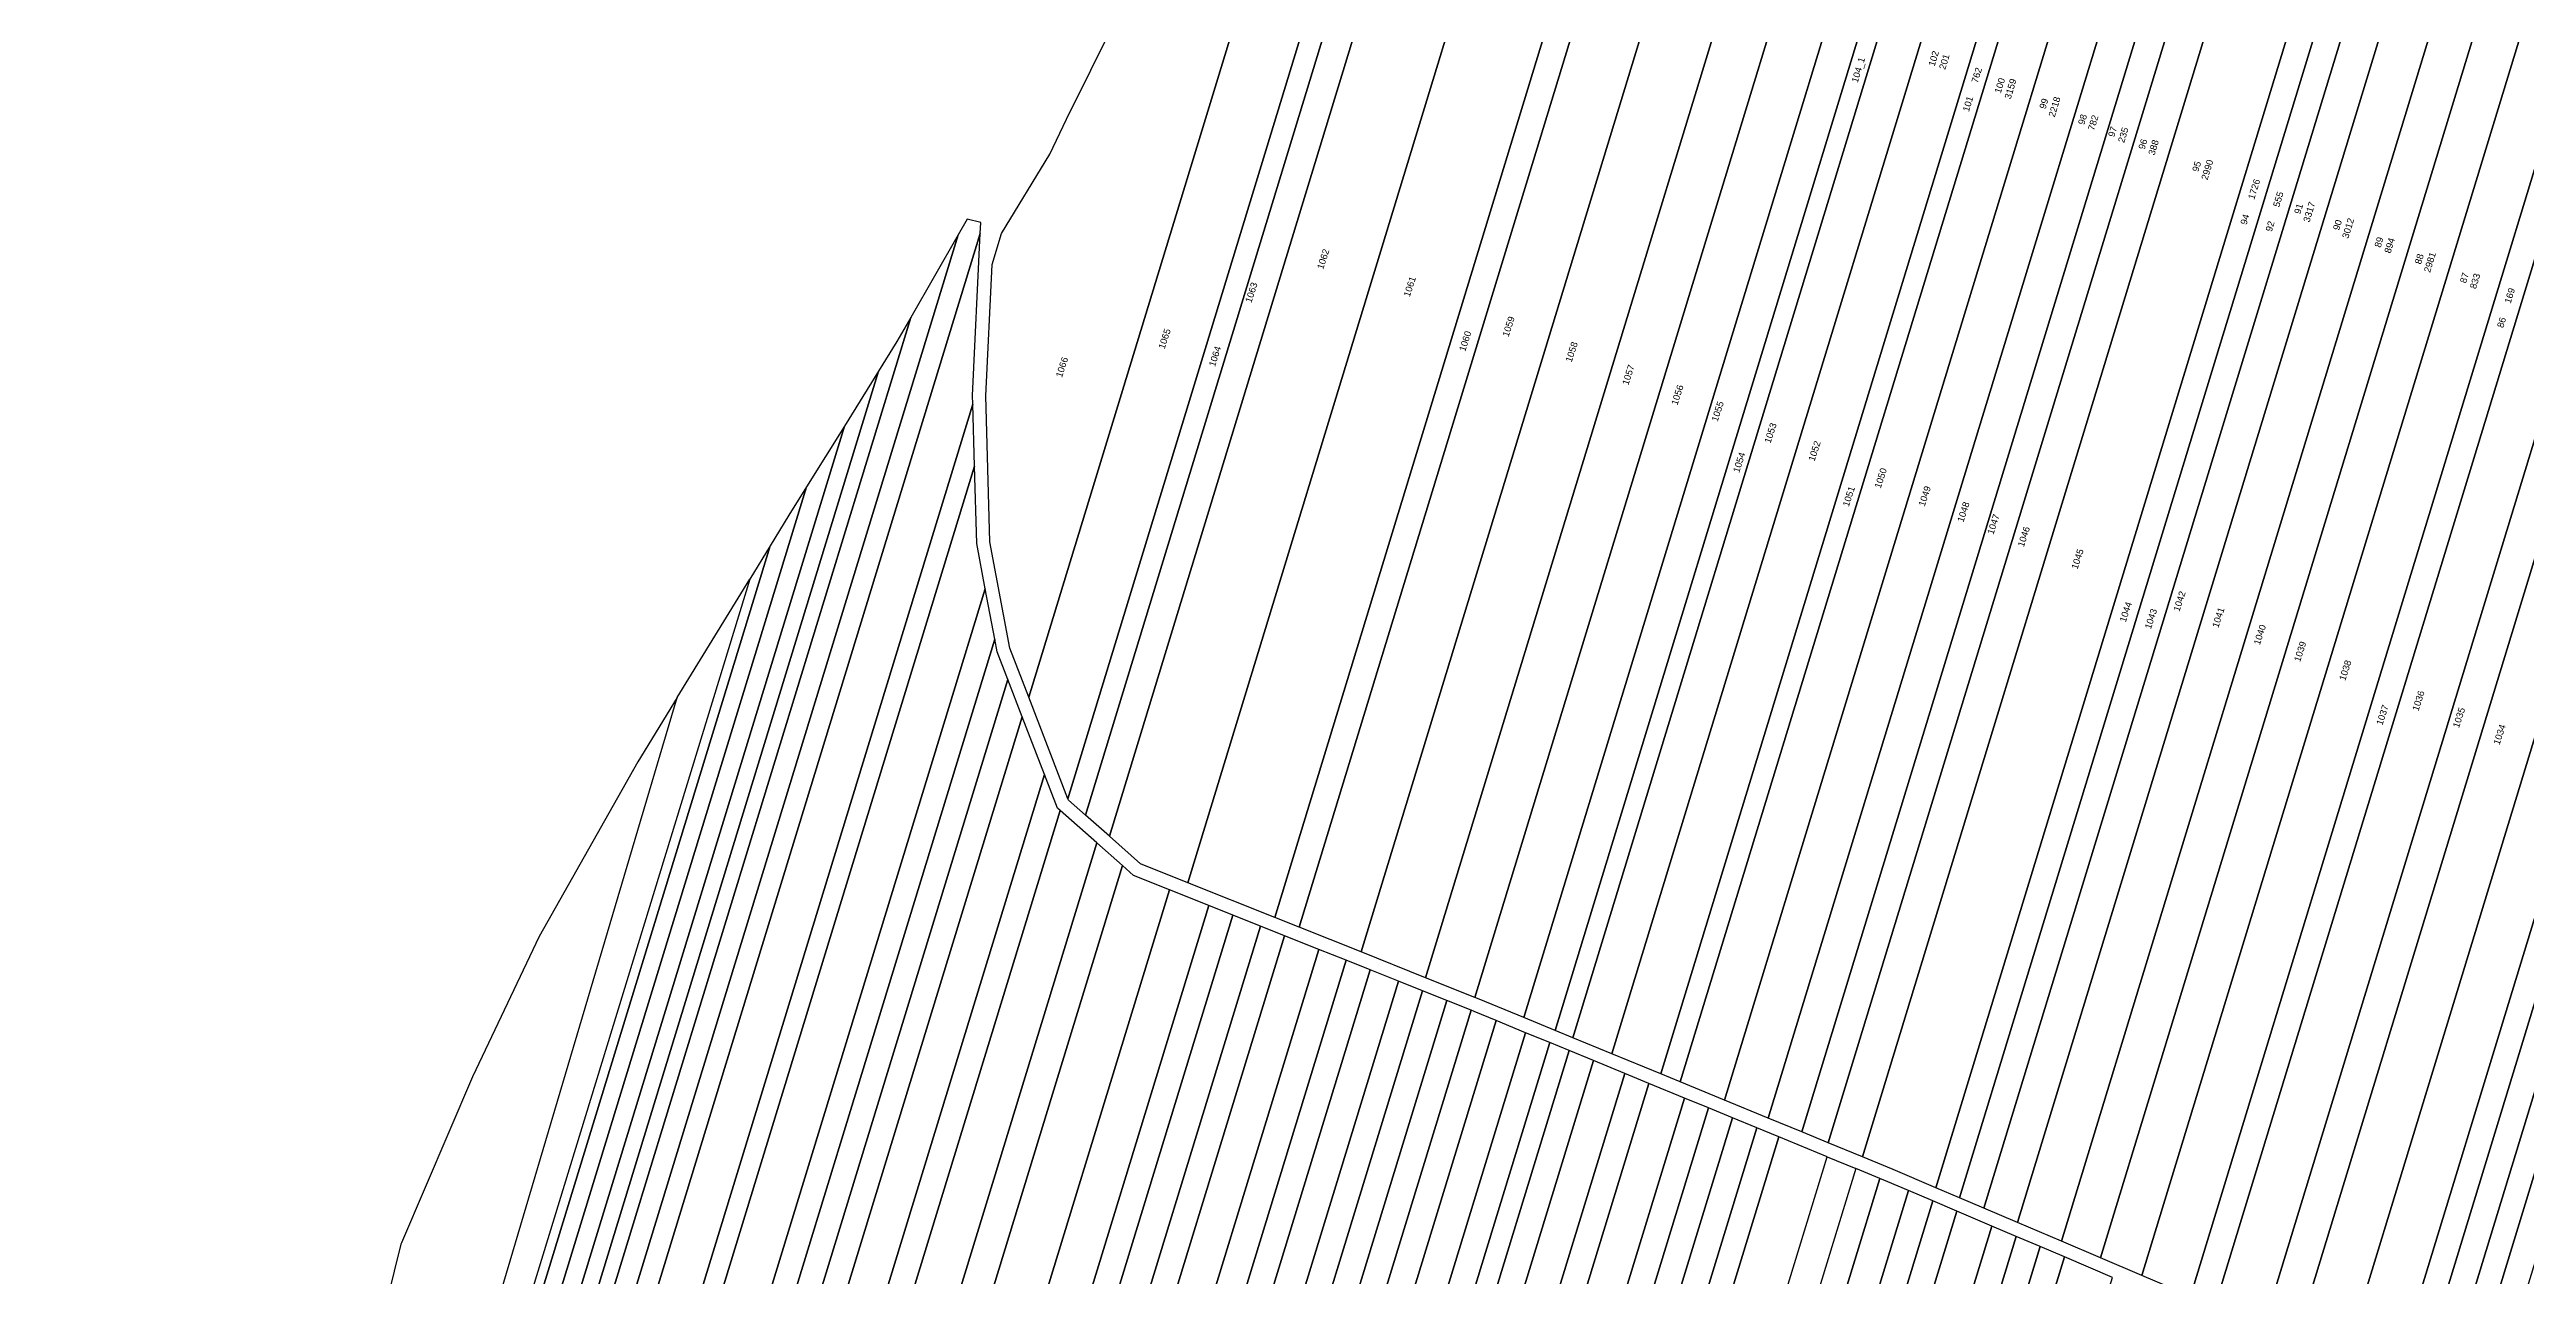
# Model space of a CAD drawing. Header units: millimetres. Extents: x 654897 to 656594, y 351646 to 354277.
# Drawn here: x 654897 to 655642, y 352935 to 353303 of the extents above; entities that cross this region are included whole.
import ezdxf
from ezdxf.enums import TextEntityAlignment as Align

# ---------------------------------------------------------------- set-up
doc = ezdxf.new("R2010")
doc.units = ezdxf.units.MM
for name, color, linetype in [('INDEX', 7, 'Continuous'), ('NrCadGeneral', 7, 'Continuous'), ('PARCELE', 7, 'Continuous'), ('TERENURI', 3, 'Continuous')]:
    doc.layers.add(name, color=color, linetype=linetype)
doc.styles.get("Standard").update_dxf_attribs({"font": 'arial.ttf'})
doc.styles.add('TIMES_NEW_ROMAN', font='arial.ttf')

msp = doc.modelspace()

# ---------------------------------------------------------------- linework, layer by layer
at = {"layer": 'TERENURI'}
for points in [[(655239.36, 353052.91), (655225.16, 353058.59), (655215.78, 353066.86), (655387.25, 353628.22), (655408.59, 353662.26), (655423.63, 353656.14)], [(655265.47, 353042.48), (655239.36, 353052.91), (655423.63, 353656.14), (655449.68, 353645.54)], [(655457.06, 353642.54), (655272.86, 353039.53), (655265.47, 353042.48), (655449.68, 353645.54)], [(655291.45, 353032.1), (655272.86, 353039.53), (655457.06, 353642.54), (655475.61, 353634.99)], [(655494.95, 353627.12), (655310.83, 353024.35), (655291.45, 353032.1), (655475.61, 353634.99)], [(655387.25, 353628.22), (655215.78, 353066.86), (655208.54, 353073.25), (655369.75, 353601.01), (655371.34, 353602.84)], [(655509.71, 353621.12), (655325.62, 353018.45), (655310.83, 353024.35), (655494.95, 353627.12)], [(655340.36, 353012.39), (655326.93, 353017.92), (655325.62, 353018.45), (655509.71, 353621.12), (655524.47, 353615.12)], [(655349.79, 353008.51), (655340.36, 353012.39), (655524.47, 353615.12), (655533.91, 353611.28)], [(655355.1, 353006.33), (655349.79, 353008.51), (655533.91, 353611.28), (655539.23, 353609.11)], [(655366.83, 353001.5), (655355.1, 353006.33), (655539.23, 353609.11), (655550.97, 353604.34)], [(655369.75, 353601.01), (655208.54, 353073.25), (655203.49, 353077.7), (655203.3, 353078.18), (655359.37, 353589.1)], [(655381.57, 352995.43), (655366.83, 353001.5), (655550.97, 353604.34), (655565.73, 353598.33)], [(655387.46, 352993.01), (655381.57, 352995.43), (655565.73, 353598.33), (655571.63, 353595.93)], [(655400.72, 352987.55), (655387.46, 352993.01), (655571.63, 353595.93), (655584.91, 353590.53)], [(655359.37, 353589.1), (655203.3, 353078.18), (655191.55, 353108.67), (655323.77, 353541.52), (655342.24, 353569.43)], [(655598.11, 353585.16), (655413.91, 352982.12), (655400.72, 352987.55), (655584.91, 353590.53)], [(655423.98, 352977.98), (655413.91, 352982.12), (655598.11, 353585.16), (655608.2, 353581.06)], [(655431.96, 352974.69), (655423.98, 352977.98), (655608.2, 353581.06), (655616.19, 353577.81)], [(655442.22, 352970.47), (655431.96, 352974.69), (655616.19, 353577.81), (655626.46, 353573.63)], [(655464.26, 352961.22), (655451.43, 352966.68), (655442.22, 352970.47), (655626.46, 353573.63), (655648.58, 353564.63)], [(655655.8, 353561.69), (655471.44, 352958.17), (655464.26, 352961.22), (655648.58, 353564.63)], [(655663.17, 353558.7), (655478.78, 352955.05), (655471.44, 352958.17), (655655.8, 353561.69)], [(655488.89, 352950.75), (655478.78, 352955.05), (655663.17, 353558.7), (655673.33, 353554.56)], [(655502.08, 352945.14), (655488.89, 352950.75), (655673.33, 353554.56), (655686.59, 353549.17)], [(655513.8, 352940.15), (655502.08, 352945.14), (655686.59, 353549.17), (655698.37, 353544.38)], [(655323.77, 353541.52), (655191.55, 353108.67), (655185.85, 353123.46), (655179.84, 353155.36), (655178.58, 353199.3), (655180.47, 353238.8), (655183.3, 353248.05), (655197.82, 353271.89), (655202.84, 353282.42), (655217.52, 353311.96), (655228.38, 353342.2), (655242.48, 353362.01), (655256.2, 353387.43), (655267.82, 353419.94), (655277.01, 353450.85), (655295, 353494.19), (655318.32, 353533.28)], [(655526.25, 352934.86), (655513.8, 352940.15), (655698.37, 353544.38), (655710.88, 353539.29)], [(655540.89, 352928.63), (655526.25, 352934.86), (655710.88, 353539.29), (655725.59, 353533.3)], [(655732.94, 353530.31), (655548.2, 352925.52), (655540.89, 352928.63), (655725.59, 353533.3)], [(655562.83, 352919.3), (655548.2, 352925.52), (655732.94, 353530.31), (655747.65, 353524.33)], [(655572.53, 352915.17), (655562.83, 352919.3), (655747.65, 353524.33), (655757.4, 353520.36)], [(655772.09, 353514.38), (655587.15, 352908.95), (655572.53, 352915.17), (655757.4, 353520.36)], [(655601.77, 352902.74), (655587.15, 352908.95), (655772.09, 353514.38), (655786.78, 353508.41)], [(655608.62, 352899.82), (655601.77, 352902.74), (655786.78, 353508.41), (655793.67, 353505.61)], [(655801.01, 353502.62), (655615.92, 352896.72), (655608.62, 352899.82), (655793.67, 353505.61)], [(655807.6, 353499.94), (655622.48, 352893.93), (655615.92, 352896.72), (655801.01, 353502.62)], [(655629.78, 352890.82), (655622.48, 352893.93), (655807.6, 353499.94), (655814.94, 353496.95)], [(654941.8, 352480.61), (655176.92, 353248.07), (655177.08, 353251.43), (655172.98, 353252.35), (655170.29, 353247.66), (654936.01, 352482.92)], [(654936.01, 352482.92), (655170.29, 353247.66), (655156.01, 353222.78), (654930.08, 352485.29)], [(655174.65, 353196.79), (655174.58, 353199.34), (655176.92, 353248.07), (654941.8, 352480.61), (654953.78, 352475.82)], [(655156.01, 353222.78), (655151.88, 353215.58), (655146.31, 353206.65), (654925.84, 352486.99), (654930.08, 352485.29)], [(655146.31, 353206.65), (655136.07, 353190.2), (654921.2, 352488.84), (654925.84, 352486.99)], [(655175.18, 353178.16), (655174.65, 353196.79), (654953.78, 352475.82), (654959.34, 352473.6)], [(655136.07, 353190.2), (655124.68, 353171.93), (654916.05, 352490.9), (654921.2, 352488.84)], [(655178.43, 353141.23), (655175.85, 353154.93), (655175.18, 353178.16), (654959.34, 352473.6), (654972.31, 352468.42)], [(655124.68, 353171.93), (655119.35, 353163.38), (655113.7, 353154.15), (654911.12, 352492.87), (654916.05, 352490.9)], [(654911.12, 352492.87), (655113.7, 353154.15), (655107.6, 353144.19), (654908.4, 352493.96)], [(655107.6, 353144.19), (654908.4, 352493.96), (654897.02, 352498.5), (654902.46, 352523.02), (654924.13, 352572.3), (654947.41, 352636.19), (654950.63, 352652.98), (655085.8, 353108.62)], [(655181.29, 353126.08), (655178.43, 353141.23), (654972.31, 352468.42), (654978.99, 352465.75)], [(655185.21, 353113.99), (655181.99, 353122.36), (655181.29, 353126.08), (654978.99, 352465.75), (654985.79, 352463.03)], [(655189.52, 353102.81), (655185.21, 353113.99), (654985.79, 352463.03), (654992.68, 352460.28)], [(655085.8, 353108.62), (655073.92, 353089.23), (655044.29, 353036.73), (655024.24, 352994.56), (655002.88, 352944.68), (655002.69, 352944.22), (654980.18, 352853.39), (654963.47, 352779.6), (654956, 352733.48), (654953.81, 352701.25), (654950.63, 352652.98)], [(655196.22, 353085.44), (655189.52, 353102.81), (654992.68, 352460.28), (655003.39, 352456)], [(655200.91, 353074.64), (655200.11, 353075.35), (655196.22, 353085.44), (655003.39, 352456), (655010.51, 352453.15)], [(655211.96, 353064.89), (655200.91, 353074.64), (655010.51, 352453.15), (655023.03, 352448.15)], [(655031.8, 352444.64), (655219.72, 353058.05), (655211.96, 353064.89), (655023.03, 352448.15)], [(655046.36, 352438.83), (655233.84, 353050.81), (655223.04, 353055.13), (655219.72, 353058.05), (655031.8, 352444.64)], [(655245.65, 353046.09), (655233.84, 353050.81), (655046.36, 352438.83), (655058.17, 352434.11)], [(655065.45, 352431.2), (655252.93, 353043.18), (655245.65, 353046.09), (655058.17, 352434.11)], [(655261.19, 353039.88), (655252.93, 353043.18), (655065.45, 352431.2), (655073.71, 352427.9)], [(655268.47, 353036.97), (655261.19, 353039.88), (655073.71, 352427.9), (655080.99, 352424.99)], [(655091.3, 352420.87), (655278.78, 353032.85), (655268.47, 353036.97), (655080.99, 352424.99)], [(655286.94, 353029.59), (655278.78, 353032.85), (655091.3, 352420.87), (655099.46, 352417.61)], [(655106.74, 352414.7), (655294.22, 353026.68), (655286.94, 353029.59), (655099.46, 352417.61)], [(655302.69, 353023.3), (655294.22, 353026.68), (655106.74, 352414.7), (655115.2, 352411.32)], [(655122.48, 352408.41), (655309.97, 353020.39), (655302.69, 353023.3), (655115.2, 352411.32)], [(655317.24, 353017.48), (655309.97, 353020.39), (655122.48, 352408.41), (655129.76, 352405.5)], [(655137.04, 352402.59), (655324.52, 353014.57), (655317.24, 353017.48), (655129.76, 352405.5)], [(655332.06, 353011.49), (655325.43, 353014.21), (655324.52, 353014.57), (655137.04, 352402.59), (655144.6, 352399.57)], [(655340.94, 353007.83), (655332.06, 353011.49), (655144.6, 352399.57), (655153.51, 352396.01)], [(655348.19, 353004.84), (655340.94, 353007.83), (655153.51, 352396.01), (655160.79, 352393.1)], [(655354.07, 353002.43), (655348.19, 353004.84), (655160.79, 352393.1), (655166.68, 352390.75)], [(655173.96, 352387.84), (655361.33, 352999.44), (655354.07, 353002.43), (655166.68, 352390.75)], [(655183.43, 352384.06), (655370.76, 352995.56), (655361.33, 352999.44), (655173.96, 352387.84)], [(655378.02, 352992.57), (655370.76, 352995.56), (655183.43, 352384.06), (655190.71, 352381.14)], [(655201.39, 352376.88), (655388.67, 352988.18), (655378.02, 352992.57), (655190.71, 352381.14)], [(655395.93, 352985.2), (655388.67, 352988.18), (655201.39, 352376.88), (655208.68, 352373.96)], [(655403.2, 352982.21), (655395.93, 352985.2), (655208.68, 352373.96), (655215.97, 352371.05)], [(655410.46, 352979.22), (655403.2, 352982.21), (655215.97, 352371.05), (655223.26, 352368.14)], [(655229.93, 352365.47), (655417.11, 352976.48), (655410.46, 352979.22), (655223.26, 352368.14)], [(655244.51, 352359.65), (655431.65, 352970.5), (655417.11, 352976.48), (655229.93, 352365.47)], [(655440.2, 352966.97), (655253.1, 352356.22), (655244.51, 352359.65), (655431.65, 352970.5)], [(655447.47, 352963.98), (655440.2, 352966.97), (655253.1, 352356.22), (655260.39, 352353.3)], [(655456.11, 352960.34), (655449.88, 352962.99), (655447.47, 352963.98), (655260.39, 352353.3), (655269.08, 352349.83)], [(655463.36, 352957.26), (655456.11, 352960.34), (655269.08, 352349.83), (655276.38, 352346.91)], [(655283.67, 352344), (655470.6, 352954.18), (655463.36, 352957.26), (655276.38, 352346.91)], [(655481.18, 352949.68), (655470.6, 352954.18), (655283.67, 352344), (655294.32, 352339.74)], [(655301.63, 352336.82), (655488.43, 352946.59), (655481.18, 352949.68), (655294.32, 352339.74)], [(655308.94, 352333.9), (655495.69, 352943.51), (655488.43, 352946.59), (655301.63, 352336.82)], [(655502.95, 352940.42), (655495.69, 352943.51), (655308.94, 352333.9), (655316.24, 352330.98)], [(655517.47, 352934.25), (655502.95, 352940.42), (655316.24, 352330.98), (655330.87, 352325.14)]]:
    msp.add_lwpolyline(points, close=True, dxfattribs=at)

# ---------------------------------------------------------------- texts
at = {"layer": 'INDEX', "style": 'TIMES_NEW_ROMAN'}
for s, p in [('201', (655466.84, 353299.71)), ('762', (655476.59, 353295.67)), ('3159', (655486.75, 353291.57)), ('2218', (655499.98, 353286.15)), ('782', (655511.62, 353281.39)), ('235', (655520.65, 353277.7)), ('388', (655529.78, 353273.96)), ('2990', (655545.93, 353267.25)), ('1726', (655560.01, 353261.4)), ('555', (655567.29, 353258.37)), ('3317', (655576.6, 353254.55)), ('3012', (655588.28, 353249.67)), ('894', (655600.77, 353244.48)), ('2981', (655612.88, 353239.44)), ('833', (655626.46, 353233.78)), ('169', (655636.9, 353229.41))]:
    msp.add_text(s, height=2, rotation=73.01403, dxfattribs=at).set_placement(p, align=Align.MIDDLE_CENTER)
at = {"layer": 'NrCadGeneral'}
for s, p in [('1062', (655280.05, 353240.39)), ('1063', (655258.46, 353230.35)), ('1061', (655306.09, 353232.12)), ('1059', (655335.8, 353220.12)), ('1065', (655232.35, 353216.44)), ('1064', (655247.51, 353211.15)), ('1060', (655322.76, 353215.73)), ('1058', (655354.77, 353212.48)), ('1066', (655201.49, 353207.9)), ('1057', (655371.83, 353205.59)), ('1056', (655386.58, 353199.56)), ('1055', (655398.68, 353194.62)), ('1053', (655414.57, 353188.11)), ('1052', (655427.81, 353182.69)), ('1054', (655405.16, 353179.27)), ('1050', (655447.72, 353174.55)), ('1051', (655438.13, 353169.05)), ('1049', (655460.95, 353169.13)), ('1048', (655472.59, 353164.37)), ('1047', (655481.62, 353160.68)), ('1046', (655490.75, 353156.94)), ('1045', (655506.9, 353150.23)), ('1042', (655537.57, 353137.53)), ('1044', (655521.41, 353134.32)), ('1043', (655528.98, 353132.25)), ('1041', (655549.25, 353132.65)), ('1040', (655561.74, 353127.47)), ('1039', (655573.85, 353122.42)), ('1038', (655587.43, 353116.76)), ('1036', (655609.43, 353107.61)), ('1037', (655598.6, 353103.34)), ('1035', (655621.63, 353102.55)), ('1034', (655633.82, 353097.46))]:
    msp.add_text(s, height=2, rotation=72, dxfattribs=at).set_placement(p, align=Align.MIDDLE_CENTER)
at = {"layer": 'PARCELE', "style": 'TIMES_NEW_ROMAN'}
for s, p in [('102', (655463.64, 353300.69)), ('104_1', (655440.98, 353297.26)), ('101', (655473.96, 353287.05)), ('100', (655483.54, 353292.55)), ('99', (655496.78, 353287.13)), ('98', (655508.42, 353282.37)), ('97', (655517.45, 353278.68)), ('96', (655526.57, 353274.94)), ('95', (655542.73, 353268.23)), ('94', (655557.24, 353252.32)), ('92', (655564.81, 353250.25)), ('91', (655573.4, 353255.52)), ('90', (655585.08, 353250.65)), ('89', (655597.56, 353245.46)), ('88', (655609.68, 353240.42)), ('87', (655623.25, 353234.76)), ('86', (655634.43, 353221.33))]:
    msp.add_text(s, height=2, rotation=73.01403, dxfattribs=at).set_placement(p, align=Align.MIDDLE_CENTER)

doc.saveas('drawing.dxf')
